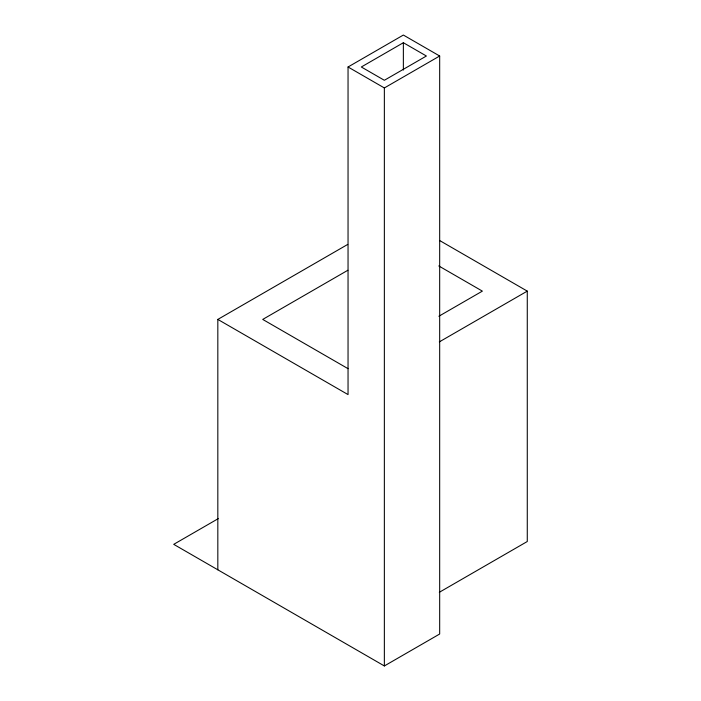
<?xml version="1.0" encoding="UTF-8"?>
<svg xmlns="http://www.w3.org/2000/svg" width="701" height="701" viewBox="0 0 701 701"><rect width="100%" height="100%" fill="white"/><g stroke="black" fill="none" stroke-linecap="round" stroke-linejoin="round"><path stroke-width="1.05" d="M217.827 569.808L217.827 319.419L348.046 394.593L348.046 66.989L403.364 35.05L439.676 56.01L439.676 634.011L384.358 665.95L173.725 544.344L218.3 518.609M403.364 42.717L361.322 66.989L384.358 80.282L426.401 56.01L403.364 42.717L403.364 70.082M348.046 66.989L384.358 87.949L439.676 56.01M217.827 319.419L347.74 244.412M347.862 270.262L262.726 319.419L348.046 368.673M438.861 316.247L482.376 291.125L438.765 265.942M439.308 341.904L527.275 291.125L527.275 541.514L439.308 592.301M439.518 240.452L527.275 291.125M384.358 87.949L384.358 665.95"/></g></svg>
